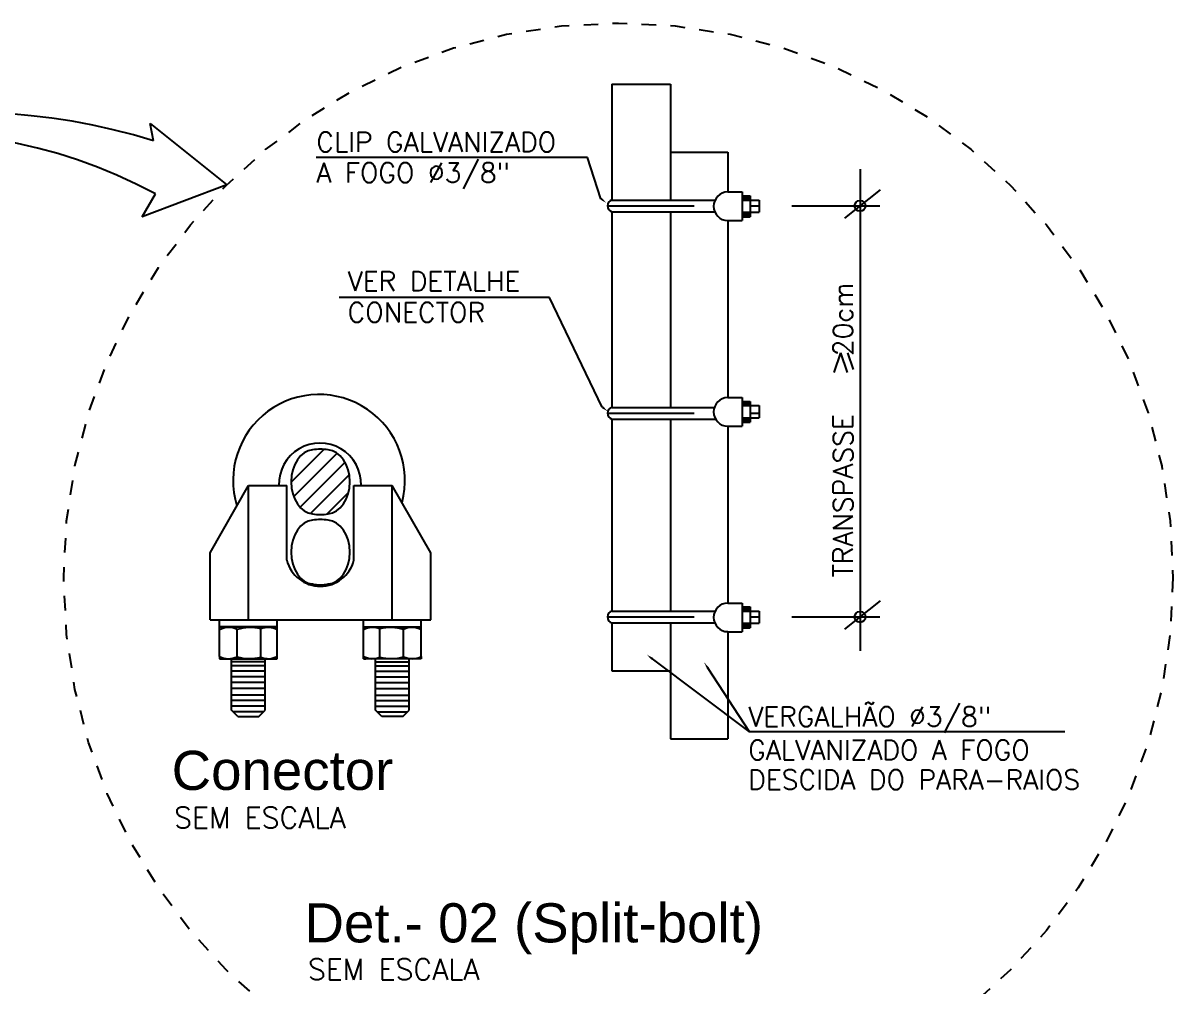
# Model space of a CAD drawing. Header units: millimetres. Extents: x 0 to 114, y 0 to 82.
# Drawn here: x 88.3 to 96.24, y 13.71 to 20.37 of the extents above; entities that cross this region are included whole.
import ezdxf

# ---------------------------------------------------------------- set-up
doc = ezdxf.new("R2010")
doc.units = ezdxf.units.MM
doc.linetypes.add('DASHDOT', pattern=[1, 0.5, -0.25, 0, -0.25])
doc.linetypes.add('DASHDOT2', pattern=[0.5, 0.25, -0.125, 0, -0.125])
for name, color, linetype in [('01', 7, 'Continuous'), ('03', 3, 'Continuous'), ('15', 8, 'Continuous'), ('ARQ', 8, 'Continuous'), ('LEGENDA', 2, 'Continuous'), ('NORMO-DET', 2, 'Continuous'), ('P-RAIO', 3, 'Continuous'), ('SOLID', 254, 'Continuous')]:
    doc.layers.add(name, color=color, linetype=linetype)
doc.styles.add('140-50', font='arial.ttf', dxfattribs={"height": 0.3})
doc.styles.add('60-100', font='romans.shx', dxfattribs={"height": 0.16})
doc.styles.add('60-50', font='romans.shx', dxfattribs={"height": 0.08})

# ---------------------------------------------------------------- blocks, each defined once
blk = doc.blocks.new('*X64')
at = {"color": 0}
for p, q in [((96.669, 43.459), (97.01, 43.8)), ((96.696, 43.309), (97.148, 43.762)), ((96.762, 43.198), (97.231, 43.667)), ((96.873, 43.133), (97.275, 43.535)), ((97.045, 43.128), (97.267, 43.35))]:
    blk.add_line(p, q, dxfattribs=at)
blk = doc.blocks.new('A$C05F867AE')
at = {"color": 7, "linetype": 'DASHDOT'}
for p, q in [((5.5171, 14.9014), (6.1286, 14.9014)), ((6.3388, 14.9014), (6.3897, 14.9014)), ((5.5171, 13.7082), (6.129, 13.7082)), ((6.3388, 13.7082), (6.3897, 13.7082)), ((5.5171, 12.5363), (6.1286, 12.5363)), ((6.3388, 12.5363), (6.3897, 12.5363))]:
    blk.add_line(p, q, dxfattribs=at)
at = {"layer": '01'}
for p, q in [((2.8861, 15.3743), (3.3282, 15.0228)), ((2.9064, 15.2747), (2.8861, 15.3743)), ((3.3282, 15.0228), (2.8408, 14.8382)), ((2.8408, 14.8382), (2.9169, 14.9712))]:
    blk.add_line(p, q, dxfattribs=at)
for centre, radius, start, end in [((1.852, 11.9428), 3.4948, 72.43987, 134.58662), ((1.5168, 12.3595), 2.9632, 61.80486, 135.62797)]:
    blk.add_arc(centre, radius, start, end, dxfattribs=at)
at = {"layer": '03', "color": 254, "linetype": 'DASHDOT2', "ltscale": 0.1}
blk.add_circle((5.5804, 12.7624), 3.1909, dxfattribs=at)
at = {"layer": '15', "color": 254, "linetype": 'Continuous'}
for p, q in [((5.543, 15.6006), (5.543, 14.935)), ((5.543, 15.6006), (5.8805, 15.6006)), ((5.8805, 15.6006), (5.8805, 14.935)), ((5.8805, 15.2112), (6.2097, 15.2112)), ((6.2097, 15.2112), (6.2097, 14.9813)), ((6.2097, 14.9813), (6.2927, 14.9813)), ((6.2927, 14.9813), (6.2927, 14.8166)), ((6.2927, 14.9588), (6.3388, 14.9588)), ((6.3388, 14.9588), (6.3388, 14.8391)), ((5.543, 14.935), (6.1369, 14.935)), ((6.2927, 14.9498), (6.3388, 14.9498)), ((6.2927, 14.9408), (6.3388, 14.9408)), ((6.2927, 14.935), (6.3897, 14.935)), ((6.3897, 14.935), (6.3897, 14.865)), ((5.543, 14.8675), (5.543, 13.7421)), ((5.543, 14.8675), (6.1348, 14.8675)), ((5.8805, 14.8675), (5.8805, 13.7418)), ((6.2927, 14.865), (6.3897, 14.865)), ((6.2927, 14.856), (6.3388, 14.856)), ((6.2927, 14.847), (6.3388, 14.847)), ((6.2927, 14.8391), (6.3388, 14.8391)), ((6.2097, 14.8166), (6.2097, 13.7984)), ((6.2097, 14.8166), (6.2927, 14.8166)), ((6.2097, 13.7984), (6.2927, 13.7984)), ((6.2927, 13.7984), (6.2927, 13.6337)), ((6.2927, 13.7759), (6.3388, 13.7759)), ((6.2927, 13.7669), (6.3388, 13.7669)), ((6.3388, 13.7759), (6.3388, 13.6562)), ((5.543, 13.7418), (6.1327, 13.7418)), ((6.2927, 13.7579), (6.3388, 13.7579)), ((6.2927, 13.7521), (6.3897, 13.7521)), ((6.3897, 13.7521), (6.3897, 13.6821)), ((5.543, 13.6743), (5.543, 12.5701)), ((5.543, 13.6743), (6.14, 13.6743)), ((5.8805, 13.6743), (5.8805, 12.5701)), ((6.2097, 13.6337), (6.2097, 12.6164)), ((6.2097, 13.6337), (6.2927, 13.6337)), ((6.2927, 13.6821), (6.3897, 13.6821)), ((6.2927, 13.6731), (6.3388, 13.6731)), ((6.2927, 13.6641), (6.3388, 13.6641)), ((6.2927, 13.6562), (6.3388, 13.6562)), ((6.2097, 12.6164), (6.2927, 12.6164)), ((6.2927, 12.6164), (6.2927, 12.4517)), ((6.2927, 12.5939), (6.3388, 12.5939)), ((6.2927, 12.5849), (6.3388, 12.5849)), ((6.2927, 12.5759), (6.3388, 12.5759)), ((6.3388, 12.5939), (6.3388, 12.4742)), ((5.543, 12.5701), (6.1369, 12.5701)), ((6.2927, 12.5701), (6.3897, 12.5701)), ((6.2927, 12.5701), (6.3897, 12.5701)), ((6.3897, 12.5701), (6.3897, 12.5001)), ((5.543, 12.5026), (6.1348, 12.5026)), ((5.543, 12.5026), (5.543, 12.2256)), ((5.8805, 12.5026), (5.8805, 11.8362)), ((6.2097, 12.4517), (6.2097, 11.8362)), ((6.2097, 12.4517), (6.2927, 12.4517)), ((6.2927, 12.5001), (6.3897, 12.5001)), ((6.2927, 12.4911), (6.3388, 12.4911)), ((6.2927, 12.4821), (6.3388, 12.4821)), ((6.2927, 12.4742), (6.3388, 12.4742)), ((5.543, 12.2256), (5.8805, 12.2256)), ((5.8805, 11.8362), (6.2097, 11.8362))]:
    blk.add_line(p, q, dxfattribs=at)
for centre, radius, start, end in [((6.2109, 14.8989), 0.0823, 90.87754, 269.12246), ((5.5523, 14.9014), 0.0352, 105.37719, 254.62281), ((6.2109, 13.7161), 0.0823, 90.87754, 269.12246), ((5.5523, 13.7082), 0.0352, 105.37719, 254.62281), ((6.2109, 12.5341), 0.0823, 90.87754, 269.12246), ((5.5523, 12.5363), 0.0352, 105.37719, 254.62281)]:
    blk.add_arc(centre, radius, start, end, dxfattribs=at)
at = {"layer": 'ARQ'}
for p, q in [((3.2314, 12.9061), (3.4522, 13.2925)), ((3.4522, 12.5198), (3.4522, 13.2925)), ((3.4522, 13.2925), (3.673, 13.2925)), ((3.673, 12.8632), (3.673, 13.2925)), ((4.0593, 12.8632), (4.0593, 13.2925)), ((4.0593, 13.2925), (4.2801, 13.2925)), ((4.2801, 12.5198), (4.2801, 13.2925)), ((4.5009, 12.9061), (4.2801, 13.2925)), ((3.2314, 12.5198), (3.2314, 12.9061)), ((4.5009, 12.5198), (4.5009, 12.9061)), ((3.2314, 12.5198), (4.5009, 12.5198)), ((3.2866, 12.4795), (3.2866, 12.5198)), ((3.6178, 12.4795), (3.6178, 12.5198)), ((4.1145, 12.4795), (4.1145, 12.5198)), ((4.4457, 12.4795), (4.4457, 12.5198)), ((3.6178, 12.4795), (3.2866, 12.4795)), ((3.6178, 12.4771), (3.2866, 12.4771)), ((3.2866, 12.3096), (3.2866, 12.4771)), ((3.3871, 12.3079), (3.3871, 12.4646)), ((3.5243, 12.3047), (3.5243, 12.4678)), ((3.6178, 12.2956), (3.6178, 12.4771)), ((4.1145, 12.4795), (4.4457, 12.4795)), ((4.1145, 12.4771), (4.4457, 12.4771)), ((4.1145, 12.2956), (4.1145, 12.4771)), ((4.208, 12.3047), (4.208, 12.4678)), ((4.3452, 12.3079), (4.3452, 12.4646)), ((4.4457, 12.3096), (4.4457, 12.4771)), ((3.2866, 12.3096), (3.2866, 12.2956)), ((4.4457, 12.3096), (4.4457, 12.2956)), ((3.2866, 12.2956), (3.6178, 12.2956)), ((3.3555, 12.0008), (3.3555, 12.2956)), ((3.5486, 12.2783), (3.3555, 12.2783)), ((3.5486, 12.2546), (3.3555, 12.2546)), ((3.5486, 12.0008), (3.5486, 12.2956)), ((3.6181, 12.2956), (3.6044, 12.2956)), ((4.1142, 12.2956), (4.1279, 12.2956)), ((4.4457, 12.2956), (4.1145, 12.2956)), ((4.1837, 12.0008), (4.1837, 12.2956)), ((4.1837, 12.2783), (4.3768, 12.2783)), ((4.1837, 12.2546), (4.3768, 12.2546)), ((4.3768, 12.0008), (4.3768, 12.2956)), ((3.5486, 12.2243), (3.3555, 12.2243)), ((3.5486, 12.192), (3.3555, 12.192)), ((4.1837, 12.2243), (4.3768, 12.2243)), ((4.1837, 12.192), (4.3768, 12.192)), ((3.5486, 12.1596), (3.3555, 12.1596)), ((3.5486, 12.125), (3.3555, 12.125)), ((4.1837, 12.1596), (4.3768, 12.1596)), ((4.1837, 12.125), (4.3768, 12.125)), ((3.5486, 12.0862), (3.3555, 12.0862)), ((3.5486, 12.056), (3.3555, 12.056)), ((4.1837, 12.0862), (4.3768, 12.0862)), ((4.1837, 12.056), (4.3768, 12.056)), ((3.5486, 12.0236), (3.3555, 12.0236)), ((3.3918, 11.9645), (3.3555, 12.0008)), ((3.539, 11.9912), (3.3651, 11.9912)), ((3.5123, 11.9645), (3.5486, 12.0008)), ((4.1837, 12.0236), (4.3768, 12.0236)), ((4.22, 11.9645), (4.1837, 12.0008)), ((4.1933, 11.9912), (4.3672, 11.9912)), ((4.3405, 11.9645), (4.3768, 12.0008)), ((3.3918, 11.9645), (3.5123, 11.9645)), ((4.3405, 11.9645), (4.22, 11.9645))]:
    blk.add_line(p, q, dxfattribs=at)
for centre, radius, start, end in [((3.8583, 13.3221), 0.4942, 345.08653, 197.12321), ((3.864, 13.3008), 0.2362, 357.99169, 182.00831), ((3.8661, 12.9123), 0.1993, 194.25003, 345.74997), ((3.3385, 12.3688), 0.1074, 63.12227, 118.84878), ((3.4616, 12.2124), 0.263, 76.20791, 106.4652), ((3.5659, 12.3688), 0.1074, 61.15122, 112.81274), ((4.1664, 12.3688), 0.1074, 67.18726, 118.84878), ((4.2707, 12.2124), 0.263, 73.5348, 103.79209), ((4.3938, 12.3688), 0.1074, 61.15122, 116.87773), ((3.3385, 12.4037), 0.1074, 241.15122, 296.87773), ((3.4616, 12.5601), 0.263, 253.5348, 283.79209), ((3.5659, 12.4037), 0.1074, 247.18726, 298.84878), ((4.1664, 12.4037), 0.1074, 241.15122, 292.81274), ((4.2707, 12.5601), 0.263, 256.20791, 286.4652), ((4.3938, 12.4037), 0.1074, 243.12227, 298.84878)]:
    blk.add_arc(centre, radius, start, end, dxfattribs=at)
at = {"layer": 'NORMO-DET', "color": 254}
blk.add_line((6.9336, 13.9606), (6.9004, 14.0558), dxfattribs=at)
at = {"layer": 'P-RAIO', "linetype": 'Continuous'}
blk.add_arc((3.8663, 13.2153), 0.2857, 81.07315, 98.98071, dxfattribs=at)
at = {"layer": 'P-RAIO', "color": 254, "linetype": 'Continuous'}
blk.add_arc((3.8663, 13.3206), 0.1952, 256.80819, 283.13795, dxfattribs=at)
at = {"layer": 'P-RAIO', "color": 254}
blk.add_arc((3.8663, 12.8109), 0.2857, 81.07315, 98.98071, dxfattribs=at)
at = {"layer": 'P-RAIO'}
blk.add_arc((3.8663, 12.9162), 0.1952, 256.80819, 283.13795, dxfattribs=at)
at = {"layer": 'P-RAIO', "color": 254}
for centre, start_param, end_param in [((3.828, 13.314), 0.048292, 3.093301), ((3.905, 13.314), -3.09827, -0.043323), ((3.828, 12.9096), 0.048292, 3.093301), ((3.905, 12.9096), -3.09827, -0.043323)]:
    blk.add_ellipse(centre, major_axis=(0, 0.1837), ratio=0.709095, start_param=start_param, end_param=end_param, dxfattribs=at)
at = {"layer": 'SOLID', "color": 8}
for p, q in [((5.4023, 15.1794), (3.8429, 15.1794)), ((5.4802, 14.9427), (5.4023, 15.1794)), ((6.9711, 15.113), (6.9711, 12.3419)), ((7.087, 14.9939), (6.8821, 14.8303)), ((6.5792, 14.9014), (7.085, 14.9014)), ((5.1837, 14.3745), (3.974, 14.3745)), ((5.488, 13.7437), (5.1837, 14.3745)), ((7.087, 12.629), (6.8821, 12.4654)), ((6.5792, 12.5365), (7.085, 12.5365)), ((5.7758, 12.2957), (6.3309, 11.8774)), ((6.096, 12.2415), (6.3331, 11.8774)), ((6.3309, 11.8774), (8.1497, 11.8774))]:
    blk.add_line(p, q, dxfattribs=at)
for centre in [(6.9711, 14.9014), (6.9711, 12.5365)]:
    blk.add_circle(centre, 0.0312, dxfattribs=at)
for points in [[(5.4843, 14.948), (5.4761, 14.9373), (5.5122, 14.9178)], [(5.4922, 13.749), (5.4839, 13.7384), (5.52, 13.7188)], [(5.7717, 12.2903), (5.7798, 12.3011), (5.7434, 12.32)], [(6.0903, 12.2378), (6.1016, 12.2452), (6.0739, 12.2754)]]:
    blk.add_solid(points, dxfattribs=at)
at = {"layer": 'P-RAIO', "color": 254, "xscale": 0.5519281810435998, "yscale": 0.5519281810435998, "zscale": 0.5519281810435998}
blk.add_blockref('*X64', (-49.6567, -10.6744), dxfattribs=at)
at = {"layer": 'LEGENDA', "color": 7}
for s, height, style, p in [('Conector', 0.225, '140-50', (3.0106, 11.5414)), ('SEM ESCALA', 0.12, '60-50', (3.0243, 11.3214)), ('Det.- 02 (Split-bolt)', 0.225, '140-50', (3.775, 10.6642)), ('SEM ESCALA', 0.12, '60-50', (3.7943, 10.4489))]:
    blk.add_text(s, height=height, dxfattribs=dict(at, style=style)).set_placement(p)
at = {"layer": 'NORMO-DET', "color": 254, "style": '60-100'}
for s, p in [('CLIP GALVANIZADO', (3.8434, 15.2123)), ('A FOGO %%C3/8"', (3.8434, 15.0359)), ('VER DETALHE', (4.023, 14.4116)), ('CONECTOR', (4.023, 14.2332)), ('VERGALHÃO %%C3/8"', (6.3275, 11.9067)), ('GALVANIZADO A FOGO', (6.3275, 11.7145)), ('DESCIDA DO PARA-RAIOS', (6.3275, 11.5437))]:
    blk.add_text(s, height=0.1125, dxfattribs=at).set_placement(p)
for s, rotation, p in [('TRANSPASSE   20cm', 90, (6.929, 12.7636)), ('V', 180, (6.9044, 14.0551))]:
    blk.add_text(s, height=0.1125, rotation=rotation, dxfattribs=at).set_placement(p)

msp = doc.modelspace()

# ---------------------------------------------------------------- block references
at = {"color": 7, "xscale": 1.199999999999999, "yscale": 1.199999999999999, "zscale": 1.199999999999999}
msp.add_blockref('A$C05F867AE', (85.7126, 1.2243), dxfattribs=at)

doc.saveas('drawing.dxf')
